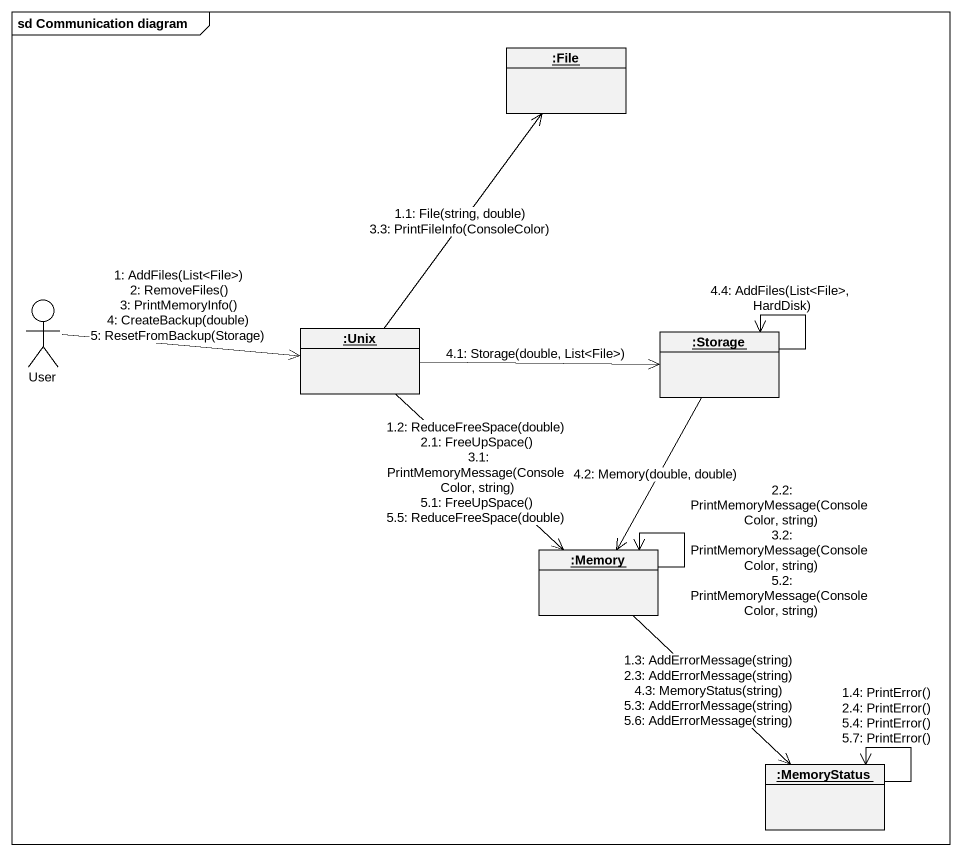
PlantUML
@startuml
mainframe sd Communication diagram
allowmixing
hide circle
hide empty members
object ":File" as File_
actor User
object ":Unix" as Unix
object ":Storage" as Storage_
object ":Memory" as Memory
object ":MemoryStatus" as MemoryStatus
User -right-> Unix : 1: AddFiles(List<File>)\n2: RemoveFiles()\n3: PrintMemoryInfo()\n4: CreateBackup(double)\n5: ResetFromBackup(Storage)
Unix -up-> File_ : 1.1: File(string, double)\n3.3: PrintFileInfo(ConsoleColor)
Unix --> Memory : 1.2: ReduceFreeSpace(double)\n2.1: FreeUpSpace()\n3.1: PrintMemoryMessage(ConsoleColor, string)\n5.1: FreeUpSpace()\n5.5: ReduceFreeSpace(double)
Memory --> MemoryStatus : 1.3: AddErrorMessage(string)\n2.3: AddErrorMessage(string)\n4.3: MemoryStatus(string)\n5.3: AddErrorMessage(string)\n5.6: AddErrorMessage(string)
MemoryStatus --> MemoryStatus : 1.4: PrintError()\n2.4: PrintError()\n5.4: PrintError()\n5.7: PrintError()
Memory --> Memory : 2.2: PrintMemoryMessage(ConsoleColor, string)\n3.2: PrintMemoryMessage(ConsoleColor, string)\n5.2: PrintMemoryMessage(ConsoleColor, string)
Unix -right-> Storage_ : 4.1: Storage(double, List<File>)
Storage_ --> Memory : 4.2: Memory(double, double)
Storage_ --> Storage_ : 4.4: AddFiles(List<File>, HardDisk)
@enduml
